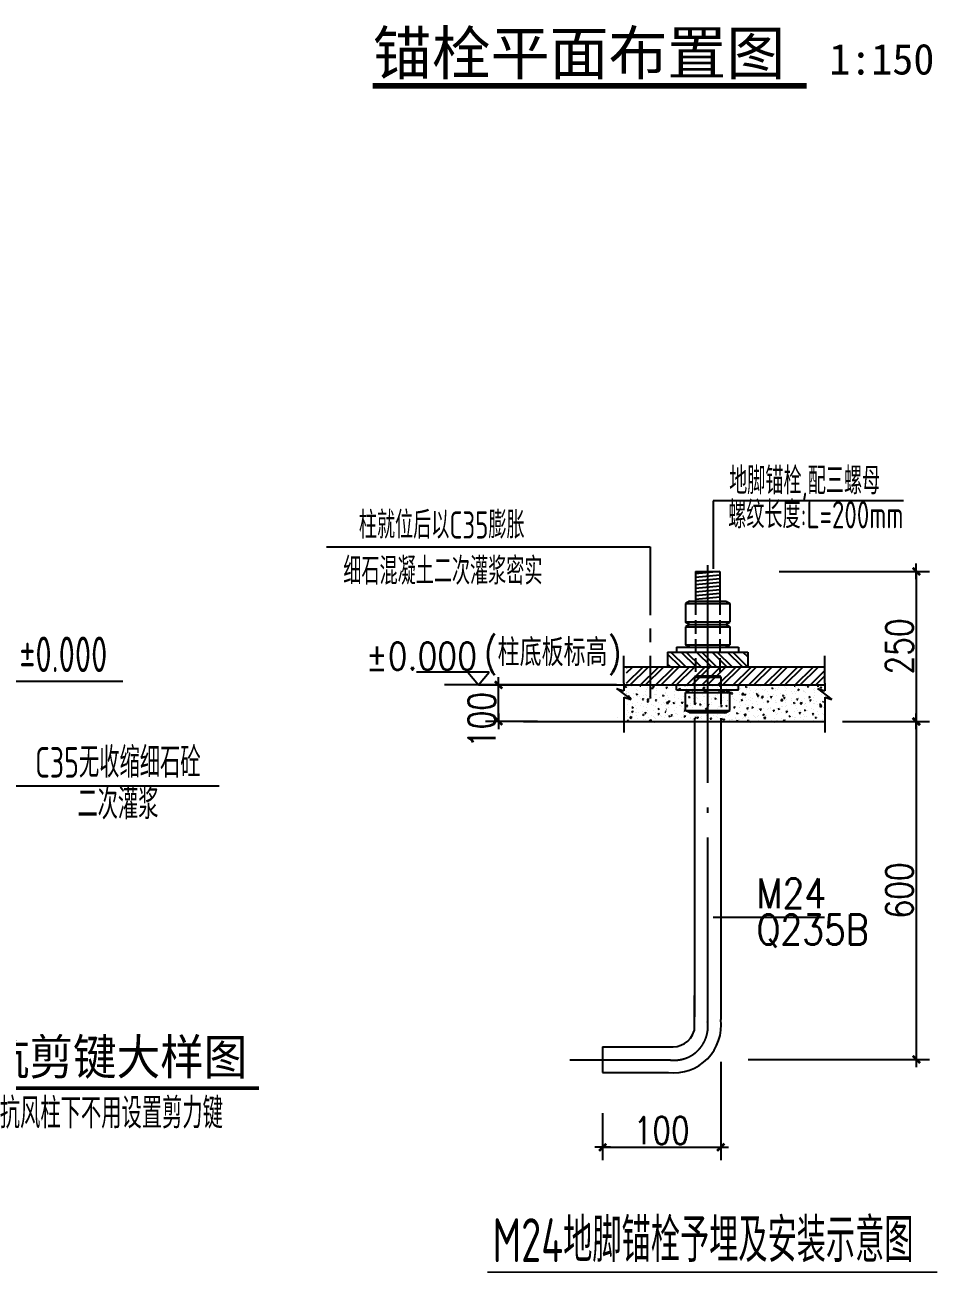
# Model space of a CAD drawing. Extents: x 14475413 to 15955882, y -732572 to -282951.
# Drawn here: x 15027303 to 15044158, y -609390 to -586354 of the extents above; entities that cross this region are included whole.
import ezdxf
from ezdxf.enums import TextEntityAlignment as Align

# ---------------------------------------------------------------- set-up
doc = ezdxf.new("R2010")
doc.units = 0
doc.header["$LTSCALE"] = 1000
doc.header["$MEASUREMENT"] = 0
for name, pattern in [('CENTER', [2, 1.25, -0.25, 0.25, -0.25]), ('CENTER3', [5, 4, -0.45, 0.1, -0.45]), ('DASH', [0.35, 0.25, -0.1]), ('DASHED', [0.75, 0.5, -0.25])]:
    doc.linetypes.add(name, pattern=pattern)
for name, color, linetype in [('1', 7, 'Continuous'), ('3T_WOOD', 21, 'Continuous'), ('9', 7, 'Continuous'), ('dim', 7, 'Continuous'), ('DIM_SYMB', 3, 'Continuous'), ('DIMS', 3, 'Continuous'), ('HIDEN', 5, 'DASHED'), ('LAYER3', 3, 'CENTER'), ('PUB_DIM', 3, 'Continuous'), ('PUB_TEXT', 7, 'Continuous')]:
    doc.layers.add(name, color=color, linetype=linetype)
doc.styles.add('-宋体', font='', dxfattribs={"width": 0.8})
doc.styles.add('_HZDX', font='txt.shx', dxfattribs={"width": 0.8, "bigfont": 'HZDX.shx'})
doc.styles.add('_HZTXT', font='txt.shx', dxfattribs={"width": 0.8, "bigfont": 'hztxt.shx'})
doc.styles.add('_TCH_DYN', font='')
doc.styles.add('TSSD_REIN', font='tssdeng.shx', dxfattribs={"width": 0.7, "bigfont": 'tssdchn.shx'})
doc.styles.get('-宋体').set_extended_font_data('SimSun')
doc.styles.get('_TCH_DYN').set_extended_font_data('SimSun')

# ---------------------------------------------------------------- blocks, each defined once
blk = doc.blocks.new('_DIMX')
blk.add_line((-150, 0), (150, 0))
at = {"const_width": 50}
blk.add_lwpolyline([(-70, -70), (70, 70)], dxfattribs=at)
blk = doc.blocks.new('*X34')
at = {"color": 0}
for p, q in [((371.2, 714.86), (374.74, 718.39)), ((371.2, 717.69), (371.91, 718.39)), ((372.15, 714.39), (376.15, 718.39)), ((374.98, 714.39), (378.98, 718.39)), ((376.4, 714.39), (380.4, 718.39)), ((379.23, 714.39), (383.23, 718.39)), ((380.64, 714.39), (384.64, 718.39)), ((383.47, 714.39), (387.47, 718.39)), ((384.88, 714.39), (388.88, 718.39)), ((387.71, 714.39), (391.71, 718.39)), ((389.13, 714.39), (393.13, 718.39)), ((391.95, 714.39), (393.2, 715.64))]:
    blk.add_line(p, q, dxfattribs=at)
blk = doc.blocks.new('*X33')
at = {"color": 0}
for p, q in [((405.35, 732.04), (409.83, 736.51)), ((405.35, 736.28), (405.59, 736.51)), ((405.35, 734.87), (407, 736.51)), ((406.24, 731.51), (411.24, 736.51)), ((409.07, 731.51), (414.07, 736.51)), ((410.49, 731.51), (415.49, 736.51)), ((413.31, 731.51), (418.31, 736.51)), ((414.73, 731.51), (419.73, 736.51)), ((417.56, 731.51), (422.56, 736.51)), ((418.97, 731.51), (423.97, 736.51)), ((421.8, 731.51), (426.8, 736.51)), ((423.21, 731.51), (428.21, 736.51)), ((426.04, 731.51), (431.04, 736.51)), ((427.46, 731.51), (432.46, 736.51)), ((430.29, 731.51), (435.29, 736.51)), ((431.7, 731.51), (436.7, 736.51)), ((434.53, 731.51), (439.53, 736.51)), ((435.94, 731.51), (440.94, 736.51)), ((438.77, 731.51), (443.77, 736.51)), ((440.18, 731.51), (445.18, 736.51)), ((443.01, 731.51), (448.01, 736.51)), ((444.43, 731.51), (449.43, 736.51)), ((447.26, 731.51), (452.26, 736.51)), ((448.67, 731.51), (453.67, 736.51)), ((451.5, 731.51), (456.5, 736.51)), ((452.91, 731.51), (457.91, 736.51)), ((455.74, 731.51), (459.66, 735.43)), ((457.16, 731.51), (459.66, 734.01))]:
    blk.add_line(p, q, dxfattribs=at)
blk = doc.blocks.new('ARROW')
at = {"layer": 'DIMS'}
blk.add_solid([(0, 0), (1.5, 0.2), (1.5, -0.2)], dxfattribs=at)
blk = doc.blocks.new('BROKENTAG')
at = {"layer": 'DIMS'}
for p, q in [((-0.85, 0), (-3, 0)), ((1.5, 2), (-1.5, -2)), ((-0.85, 0), (-1.5, -2)), ((1.5, 2), (0.85, 0)), ((3, 0), (0.85, 0))]:
    blk.add_line(p, q, dxfattribs=at)
blk = doc.blocks.new('12312312312312')
at = {"color": 0}
for p, q in [((15758608, -946527), (15758632, -946518)), ((15758608, -946527), (15758625, -946538)), ((15758625, -946538), (15758632, -946518)), ((15758625, -946611), (15758625, -946611)), ((15758638, -946537), (15758638, -946537)), ((15758663, -946623), (15758663, -946623)), ((15758667, -946512), (15758667, -946512)), ((15758722, -946526), (15758722, -946526)), ((15758740, -946504), (15758740, -946504)), ((15758761, -946641), (15758761, -946641)), ((15758820, -946577), (15758820, -946577)), ((15758835, -946600), (15758835, -946600)), ((15758849, -946509), (15758849, -946509)), ((15758874, -946506), (15758877, -946504)), ((15758874, -946506), (15758894, -946508)), ((15758894, -946508), (15758894, -946504)), ((15758972, -946613), (15758972, -946613)), ((15759004, -946578), (15759004, -946578)), ((15759015, -946544), (15759015, -946544)), ((15759056, -946602), (15759056, -946602)), ((15759090, -946554), (15759113, -946545)), ((15759090, -946554), (15759106, -946565)), ((15759106, -946565), (15759113, -946545)), ((15759115, -946527), (15759131, -946508)), ((15759115, -946527), (15759135, -946529)), ((15759135, -946529), (15759131, -946508)), ((15759178, -946553), (15759178, -946553)), ((15759183, -946586), (15759183, -946586)), ((15759211, -946510), (15759211, -946510)), ((15759339, -946627), (15759339, -946627)), ((15759345, -946641), (15759345, -946641)), ((15759350, -946530), (15759350, -946530)), ((15759355, -946548), (15759371, -946529)), ((15759355, -946548), (15759375, -946550)), ((15759375, -946550), (15759371, -946529)), ((15759395, -946558), (15759395, -946558)), ((15759400, -946510), (15759400, -946510)), ((15759478, -946547), (15759478, -946547)), ((15759515, -946620), (15759515, -946620)), ((15759519, -946508), (15759519, -946508)), ((15759534, -946594), (15759534, -946594)), ((15759571, -946581), (15759594, -946572)), ((15759571, -946581), (15759587, -946592)), ((15759579, -946517), (15759579, -946517)), ((15759588, -946592), (15759594, -946572)), ((15759595, -946569), (15759611, -946550)), ((15759595, -946569), (15759615, -946571)), ((15759605, -946530), (15759605, -946530)), ((15759615, -946571), (15759611, -946550)), ((15759689, -946594), (15759689, -946594)), ((15759698, -946504), (15759706, -946505)), ((15759706, -946505), (15759706, -946504)), ((15759729, -946560), (15759729, -946560)), ((15759729, -946634), (15759729, -946634)), ((15759758, -946525), (15759758, -946525)), ((15759813, -946623), (15759813, -946623)), ((15759835, -946590), (15759851, -946571)), ((15759835, -946590), (15759855, -946592)), ((15759855, -946592), (15759851, -946571)), ((15759861, -946571), (15759861, -946571)), ((15759924, -946527), (15759924, -946527)), ((15759936, -946532), (15759936, -946532)), ((15759939, -946607), (15759939, -946607)), ((15760030, -946549), (15760030, -946549)), ((15760033, -946556), (15760059, -946528)), ((15760033, -946556), (15760063, -946560)), ((15760052, -946608), (15760076, -946599)), ((15760052, -946608), (15760069, -946619)), ((15760063, -946560), (15760059, -946528)), ((15760069, -946619), (15760076, -946599)), ((15760075, -946611), (15760092, -946592)), ((15760075, -946611), (15760095, -946613)), ((15760095, -946613), (15760092, -946592)), ((15760115, -946540), (15760115, -946540)), ((15760151, -946579), (15760151, -946579)), ((15760200, -946636), (15760200, -946636)), ((15760204, -946524), (15760204, -946524)), ((15760235, -946568), (15760235, -946568)), ((15760294, -946547), (15760294, -946547)), ((15760316, -946633), (15760332, -946613)), ((15760316, -946633), (15760336, -946634)), ((15760336, -946634), (15760332, -946613)), ((15760339, -946504), (15760350, -946511)), ((15760350, -946511), (15760353, -946504)), ((15760362, -946551), (15760362, -946551)), ((15760371, -946612), (15760371, -946612)), ((15760391, -946611), (15760417, -946584)), ((15760391, -946611), (15760420, -946616)), ((15760421, -946616), (15760417, -946584)), ((15760473, -946555), (15760473, -946555)), ((15760496, -946626), (15760496, -946626)), ((15760533, -946635), (15760557, -946626)), ((15760533, -946635), (15760550, -946646)), ((15760541, -946591), (15760541, -946591)), ((15760550, -946646), (15760557, -946626)), ((15760556, -946654), (15760572, -946634)), ((15760569, -946644), (15760569, -946644)), ((15760576, -946655), (15760572, -946634)), ((15760573, -946523), (15760573, -946523)), ((15760651, -946562), (15760651, -946562)), ((15760657, -946512), (15760657, -946512)), ((15760692, -946593), (15760692, -946593)), ((15760696, -946627), (15760696, -946627)), ((15760715, -946566), (15760715, -946566)), ((15760748, -946666), (15760774, -946639)), ((15760778, -946671), (15760774, -946639)), ((15760815, -946527), (15760838, -946518)), ((15760815, -946527), (15760831, -946538)), ((15760830, -946570), (15760830, -946570)), ((15760831, -946538), (15760838, -946518)), ((15760886, -946542), (15760886, -946542)), ((15760887, -946559), (15760887, -946559)), ((15760907, -946600), (15760907, -946600)), ((15760967, -946633), (15760967, -946633)), ((15760991, -946589), (15760991, -946589)), ((15761009, -946578), (15761009, -946578)), ((15761052, -946632), (15761052, -946632)), ((15761056, -946521), (15761056, -946521)), ((15761082, -946526), (15761082, -946526)), ((15761118, -946572), (15761118, -946572)), ((15761163, -946599), (15761163, -946599)), ((15761188, -946585), (15761188, -946585)), ((15761226, -946607), (15761226, -946607)), ((15761296, -946553), (15761319, -946544)), ((15761296, -946553), (15761313, -946565)), ((15761313, -946565), (15761319, -946544)), ((15761329, -946544), (15761329, -946544)), ((15761358, -946566), (15761358, -946566)), ((15761367, -946593), (15761367, -946593)), ((15761397, -946583), (15761397, -946583)), ((15761413, -946533), (15761413, -946533)), ((15761540, -946516), (15761540, -946516)), ((15761545, -946600), (15761545, -946600)), ((15761553, -946532), (15761553, -946532)), ((15761567, -946562), (15761567, -946562)), ((15761663, -946621), (15761663, -946621)), ((15761710, -946507), (15761713, -946504)), ((15761710, -946507), (15761730, -946508)), ((15761724, -946608), (15761724, -946608)), ((15761730, -946508), (15761729, -946504)), ((15761741, -946537), (15761741, -946537)), ((15761747, -946610), (15761747, -946610)), ((15761777, -946580), (15761801, -946571)), ((15761777, -946580), (15761794, -946591)), ((15761794, -946591), (15761801, -946571)), ((15761874, -946593), (15761874, -946593)), ((15761876, -946616), (15761876, -946616)), ((15761903, -946615), (15761903, -946615)), ((15761908, -946625), (15761908, -946625)), ((15761912, -946513), (15761912, -946513)), ((15761951, -946528), (15761967, -946508)), ((15761951, -946528), (15761971, -946529)), ((15761971, -946529), (15761967, -946508)), ((15762072, -946582), (15762072, -946582)), ((15762078, -946603), (15762078, -946603)), ((15762082, -946623), (15762082, -946623)), ((15762085, -946565), (15762085, -946565)), ((15762133, -946507), (15762136, -946504)), ((15762133, -946507), (15762163, -946511)), ((15762163, -946511), (15762162, -946504)), ((15762169, -946554), (15762169, -946554)), ((15762191, -946549), (15762207, -946529)), ((15762191, -946549), (15762211, -946550)), ((15762211, -946551), (15762207, -946530)), ((15758620, -946651), (15758620, -946651)), ((15758634, -946658), (15758634, -946658)), ((15758648, -946716), (15758674, -946688)), ((15758648, -946716), (15758678, -946720)), ((15758654, -946846), (15758654, -946846)), ((15758659, -946735), (15758659, -946735)), ((15758673, -946773), (15758673, -946773)), ((15758678, -946720), (15758674, -946688)), ((15758681, -946737), (15758697, -946718)), ((15758681, -946737), (15758701, -946739)), ((15758690, -946696), (15758690, -946696)), ((15758701, -946739), (15758697, -946718)), ((15758732, -946828), (15758732, -946828)), ((15758753, -946728), (15758753, -946728)), ((15758799, -946658), (15758799, -946658)), ((15758808, -946662), (15758832, -946653)), ((15758808, -946662), (15758825, -946673)), ((15758825, -946673), (15758832, -946653)), ((15758826, -946823), (15758826, -946823)), ((15758830, -946711), (15758830, -946711)), ((15758869, -946703), (15758869, -946703)), ((15758880, -946866), (15758880, -946866)), ((15758884, -946745), (15758884, -946745)), ((15758911, -946836), (15758911, -946836)), ((15758921, -946758), (15758937, -946739)), ((15758921, -946758), (15758941, -946760)), ((15758941, -946760), (15758937, -946739)), ((15758948, -946695), (15758948, -946695)), ((15758968, -946734), (15758968, -946734)), ((15758977, -946666), (15758977, -946666)), ((15758996, -946801), (15758996, -946801)), ((15759000, -946690), (15759000, -946690)), ((15759006, -946771), (15759032, -946744)), ((15759006, -946771), (15759035, -946776)), ((15759007, -946850), (15759007, -946850)), ((15759008, -946797), (15759032, -946788)), ((15759008, -946797), (15759025, -946808)), ((15759025, -946808), (15759032, -946788)), ((15759035, -946776), (15759032, -946744)), ((15759048, -946711), (15759048, -946711)), ((15759089, -946843), (15759089, -946843)), ((15759095, -946718), (15759095, -946718)), ((15759129, -946861), (15759129, -946861)), ((15759143, -946661), (15759143, -946661)), ((15759156, -946673), (15759156, -946673)), ((15759161, -946779), (15759177, -946760)), ((15759161, -946779), (15759181, -946781)), ((15759169, -946776), (15759169, -946776)), ((15759174, -946665), (15759174, -946665)), ((15759181, -946781), (15759177, -946760)), ((15759218, -946822), (15759218, -946822)), ((15759227, -946718), (15759227, -946718)), ((15759268, -946851), (15759268, -946851)), ((15759289, -946689), (15759313, -946680)), ((15759289, -946689), (15759306, -946700)), ((15759302, -946811), (15759302, -946811)), ((15759306, -946700), (15759313, -946680)), ((15759307, -946690), (15759307, -946690)), ((15759325, -946827), (15759325, -946827)), ((15759335, -946681), (15759335, -946681)), ((15759337, -946864), (15759337, -946864)), ((15759341, -946752), (15759341, -946752)), ((15759363, -946826), (15759389, -946799)), ((15759363, -946826), (15759393, -946831)), ((15759393, -946831), (15759389, -946799)), ((15759390, -946679), (15759390, -946679)), ((15759401, -946800), (15759417, -946781)), ((15759401, -946800), (15759421, -946802)), ((15759405, -946726), (15759405, -946726)), ((15759421, -946802), (15759417, -946781)), ((15759429, -946794), (15759429, -946794)), ((15759447, -946859), (15759447, -946859)), ((15759489, -946824), (15759513, -946815)), ((15759489, -946824), (15759506, -946835)), ((15759506, -946835), (15759513, -946815)), ((15759506, -946843), (15759506, -946843)), ((15759511, -946731), (15759511, -946731)), ((15759514, -946688), (15759514, -946688)), ((15759517, -946662), (15759517, -946662)), ((15759520, -946794), (15759520, -946794)), ((15759584, -946733), (15759584, -946733)), ((15759600, -946867), (15759600, -946867)), ((15759626, -946866), (15759626, -946866)), ((15759641, -946766), (15759641, -946766)), ((15759641, -946821), (15759658, -946802)), ((15759641, -946821), (15759661, -946823)), ((15759661, -946823), (15759658, -946802)), ((15759680, -946817), (15759680, -946817)), ((15759684, -946706), (15759684, -946706)), ((15759692, -946696), (15759692, -946696)), ((15759715, -946760), (15759715, -946760)), ((15759720, -946882), (15759746, -946855)), ((15759724, -946755), (15759724, -946755)), ((15759750, -946886), (15759746, -946855)), ((15759763, -946741), (15759763, -946741)), ((15759763, -946871), (15759763, -946871)), ((15759771, -946716), (15759794, -946707)), ((15759771, -946716), (15759787, -946727)), ((15759787, -946727), (15759794, -946707)), ((15759796, -946834), (15759796, -946834)), ((15759805, -946874), (15759805, -946874)), ((15759851, -946739), (15759851, -946739)), ((15759852, -946794), (15759852, -946794)), ((15759856, -946682), (15759856, -946682)), ((15759871, -946703), (15759871, -946703)), ((15759882, -946842), (15759898, -946823)), ((15759882, -946842), (15759902, -946844)), ((15759902, -946844), (15759898, -946823)), ((15759911, -946727), (15759911, -946727)), ((15759942, -946748), (15759942, -946748)), ((15759971, -946851), (15759994, -946842)), ((15759971, -946851), (15759987, -946862)), ((15759975, -946843), (15759975, -946843)), ((15759987, -946862), (15759994, -946842)), ((15759991, -946800), (15759991, -946800)), ((15760022, -946772), (15760022, -946772)), ((15760026, -946661), (15760026, -946661)), ((15760050, -946711), (15760050, -946711)), ((15760058, -946832), (15760058, -946832)), ((15760063, -946711), (15760063, -946711)), ((15760106, -946693), (15760106, -946693)), ((15760121, -946756), (15760121, -946756)), ((15760122, -946863), (15760138, -946844)), ((15760122, -946863), (15760142, -946865)), ((15760142, -946865), (15760138, -946844)), ((15760147, -946700), (15760147, -946700)), ((15760185, -946815), (15760185, -946815)), ((15760186, -946767), (15760186, -946767)), ((15760191, -946859), (15760191, -946859)), ((15760195, -946747), (15760195, -946747)), ((15760229, -946719), (15760229, -946719)), ((15760252, -946743), (15760275, -946734)), ((15760252, -946743), (15760269, -946754)), ((15760269, -946754), (15760275, -946734)), ((15760273, -946683), (15760273, -946683)), ((15760299, -946763), (15760299, -946763)), ((15760301, -946660), (15760301, -946660)), ((15760362, -946884), (15760378, -946865)), ((15760363, -946835), (15760363, -946835)), ((15760367, -946724), (15760367, -946724)), ((15760382, -946886), (15760378, -946865)), ((15760381, -946733), (15760381, -946733)), ((15760397, -946787), (15760397, -946787)), ((15760407, -946726), (15760407, -946726)), ((15760452, -946877), (15760475, -946868)), ((15760469, -946889), (15760475, -946868)), ((15760478, -946771), (15760478, -946771)), ((15760481, -946776), (15760481, -946776)), ((15760485, -946655), (15760485, -946655)), ((15760509, -946850), (15760509, -946850)), ((15760532, -946814), (15760532, -946814)), ((15760537, -946702), (15760537, -946702)), ((15760556, -946654), (15760576, -946655)), ((15760577, -946700), (15760577, -946700)), ((15760586, -946734), (15760586, -946734)), ((15760607, -946760), (15760607, -946760)), ((15760657, -946779), (15760657, -946779)), ((15760705, -946817), (15760705, -946817)), ((15760706, -946789), (15760706, -946789)), ((15760710, -946677), (15760710, -946677)), ((15760731, -946864), (15760731, -946864)), ((15760733, -946769), (15760757, -946760)), ((15760733, -946769), (15760750, -946781)), ((15760748, -946666), (15760778, -946671)), ((15760750, -946781), (15760757, -946760)), ((15760765, -946741), (15760765, -946741)), ((15760772, -946666), (15760772, -946666)), ((15760796, -946675), (15760812, -946655)), ((15760796, -946675), (15760816, -946676)), ((15760816, -946676), (15760812, -946655)), ((15760815, -946853), (15760815, -946853)), ((15760819, -946732), (15760819, -946732)), ((15760836, -946786), (15760836, -946786)), ((15760878, -946765), (15760878, -946765)), ((15760882, -946654), (15760882, -946654)), ((15760900, -946783), (15760900, -946783)), ((15760903, -946721), (15760903, -946721)), ((15760942, -946836), (15760942, -946836)), ((15760944, -946749), (15760944, -946749)), ((15761014, -946794), (15761014, -946794)), ((15761015, -946661), (15761038, -946652)), ((15761015, -946661), (15761031, -946673)), ((15761030, -946704), (15761030, -946704)), ((15761031, -946673), (15761038, -946652)), ((15761036, -946696), (15761052, -946676)), ((15761036, -946696), (15761056, -946697)), ((15761043, -946855), (15761043, -946855)), ((15761048, -946744), (15761048, -946744)), ((15761056, -946697), (15761052, -946676)), ((15761095, -946750), (15761095, -946750)), ((15761106, -946722), (15761132, -946695)), ((15761106, -946722), (15761135, -946726)), ((15761123, -946756), (15761123, -946756)), ((15761135, -946727), (15761132, -946695)), ((15761153, -946808), (15761153, -946808)), ((15761193, -946801), (15761193, -946801)), ((15761215, -946796), (15761238, -946787)), ((15761215, -946796), (15761231, -946807)), ((15761217, -946830), (15761217, -946830)), ((15761221, -946719), (15761221, -946719)), ((15761231, -946807), (15761238, -946787)), ((15761237, -946797), (15761237, -946797)), ((15761241, -946676), (15761241, -946676)), ((15761276, -946717), (15761293, -946697)), ((15761276, -946717), (15761296, -946718)), ((15761291, -946716), (15761291, -946716)), ((15761296, -946718), (15761293, -946697)), ((15761301, -946764), (15761301, -946764)), ((15761325, -946665), (15761325, -946665)), ((15761364, -946780), (15761364, -946780)), ((15761372, -946809), (15761372, -946809)), ((15761389, -946806), (15761389, -946806)), ((15761393, -946695), (15761393, -946695)), ((15761452, -946648), (15761452, -946648)), ((15761463, -946777), (15761489, -946750)), ((15761463, -946777), (15761493, -946782)), ((15761480, -946771), (15761480, -946771)), ((15761486, -946683), (15761486, -946683)), ((15761493, -946782), (15761489, -946750)), ((15761496, -946688), (15761519, -946679)), ((15761496, -946688), (15761513, -946699)), ((15761513, -946699), (15761519, -946679)), ((15761517, -946738), (15761533, -946718)), ((15761517, -946738), (15761537, -946739)), ((15761537, -946739), (15761533, -946718)), ((15761551, -946816), (15761551, -946816)), ((15761558, -946785), (15761558, -946785)), ((15761563, -946673), (15761563, -946673)), ((15761571, -946874), (15761571, -946874)), ((15761575, -946753), (15761575, -946753)), ((15761659, -946742), (15761659, -946742)), ((15761659, -946779), (15761659, -946779)), ((15761667, -946849), (15761667, -946849)), ((15761681, -946649), (15761681, -946649)), ((15761696, -946823), (15761719, -946814)), ((15761696, -946823), (15761712, -946834)), ((15761698, -946857), (15761698, -946857)), ((15761712, -946834), (15761719, -946814)), ((15761728, -946871), (15761728, -946871)), ((15761729, -946824), (15761729, -946824)), ((15761732, -946760), (15761732, -946760)), ((15761736, -946648), (15761736, -946648)), ((15761757, -946759), (15761773, -946739)), ((15761757, -946759), (15761777, -946760)), ((15761777, -946760), (15761773, -946739)), ((15761786, -946725), (15761786, -946725)), ((15761820, -946833), (15761846, -946806)), ((15761820, -946833), (15761850, -946837)), ((15761838, -946786), (15761838, -946786)), ((15761850, -946837), (15761846, -946806)), ((15761863, -946816), (15761863, -946816)), ((15761900, -946848), (15761900, -946848)), ((15761904, -946736), (15761904, -946736)), ((15761908, -946831), (15761908, -946831)), ((15761909, -946829), (15761909, -946829)), ((15761977, -946715), (15762001, -946706)), ((15761977, -946715), (15761994, -946726)), ((15761993, -946818), (15761993, -946818)), ((15761994, -946726), (15762001, -946706)), ((15761997, -946697), (15761997, -946697)), ((15761997, -946780), (15762013, -946760)), ((15761997, -946780), (15762017, -946781)), ((15762017, -946781), (15762013, -946760)), ((15762016, -946794), (15762016, -946794)), ((15762058, -946782), (15762058, -946782)), ((15762069, -946826), (15762069, -946826)), ((15762073, -946715), (15762073, -946715)), ((15762081, -946686), (15762081, -946686)), ((15762087, -946839), (15762087, -946839)), ((15762120, -946801), (15762120, -946801)), ((15762138, -946856), (15762138, -946856)), ((15762177, -946850), (15762201, -946841)), ((15762177, -946850), (15762194, -946861)), ((15762178, -946888), (15762204, -946861)), ((15762194, -946861), (15762201, -946841)), ((15762195, -946802), (15762195, -946802)), ((15762208, -946893), (15762204, -946861)), ((15762208, -946669), (15762208, -946669)), ((15762237, -946801), (15762245, -946792)), ((15762237, -946801), (15762245, -946801)), ((15762243, -946801), (15762243, -946801)), ((15758472, -947094), (15758472, -947094)), ((15758624, -947035), (15758624, -947035)), ((15758646, -947069), (15758646, -947069)), ((15758650, -946958), (15758650, -946958)), ((15758667, -946999), (15758667, -946999)), ((15758692, -947097), (15758719, -947070)), ((15758692, -947097), (15758722, -947102)), ((15758708, -947010), (15758708, -947010)), ((15758722, -947102), (15758719, -947070)), ((15758727, -946905), (15758750, -946896)), ((15758727, -946905), (15758743, -946916)), ((15758727, -946989), (15758743, -946970)), ((15758727, -946989), (15758747, -946991)), ((15758737, -947044), (15758737, -947044)), ((15758739, -946928), (15758739, -946928)), ((15758743, -946916), (15758750, -946896)), ((15758747, -946991), (15758743, -946970)), ((15758792, -946999), (15758792, -946999)), ((15758796, -946878), (15758796, -946878)), ((15758818, -947046), (15758818, -947046)), ((15758819, -947001), (15758819, -947001)), ((15758822, -946934), (15758822, -946934)), ((15758845, -947007), (15758845, -947007)), ((15758916, -947052), (15758916, -947052)), ((15758919, -946982), (15758919, -946982)), ((15758927, -947040), (15758950, -947031)), ((15758927, -947040), (15758943, -947051)), ((15758934, -946894), (15758934, -946894)), ((15758943, -947051), (15758950, -947031)), ((15758967, -947010), (15758983, -946991)), ((15758967, -947010), (15758987, -947012)), ((15758987, -947012), (15758983, -946991)), ((15758987, -947024), (15758987, -947024)), ((15758991, -946913), (15758991, -946913)), ((15759014, -946968), (15759014, -946968)), ((15759024, -947015), (15759024, -947015)), ((15759042, -947086), (15759042, -947086)), ((15759095, -947060), (15759095, -947060)), ((15759126, -947075), (15759126, -947075)), ((15759130, -946954), (15759130, -946954)), ((15759142, -947085), (15759142, -947085)), ((15759161, -946999), (15759161, -946999)), ((15759165, -946888), (15759165, -946888)), ((15759203, -947022), (15759203, -947022)), ((15759208, -946932), (15759231, -946923)), ((15759208, -946932), (15759225, -946943)), ((15759208, -947031), (15759224, -947012)), ((15759208, -947031), (15759228, -947033)), ((15759210, -946934), (15759210, -946934)), ((15759214, -946943), (15759214, -946943)), ((15759228, -947033), (15759224, -947012)), ((15759225, -946943), (15759231, -946923)), ((15759253, -947058), (15759253, -947058)), ((15759274, -947067), (15759274, -947067)), ((15759329, -947087), (15759329, -947087)), ((15759333, -946975), (15759333, -946975)), ((15759338, -947052), (15759338, -947052)), ((15759341, -946926), (15759341, -946926)), ((15759382, -947030), (15759382, -947030)), ((15759405, -946901), (15759405, -946901)), ((15759408, -947067), (15759431, -947058)), ((15759408, -947067), (15759425, -947078)), ((15759425, -947078), (15759431, -947058)), ((15759448, -947052), (15759464, -947033)), ((15759448, -947052), (15759468, -947054)), ((15759452, -947075), (15759452, -947075)), ((15759464, -947031), (15759464, -947031)), ((15759468, -947054), (15759464, -947033)), ((15759498, -947065), (15759498, -947065)), ((15759502, -946954), (15759502, -946954)), ((15759533, -947018), (15759533, -947018)), ((15759548, -947020), (15759548, -947020)), ((15759552, -946898), (15759552, -946898)), ((15759561, -947037), (15759561, -947037)), ((15759631, -947082), (15759631, -947082)), ((15759636, -946887), (15759636, -946887)), ((15759672, -947040), (15759672, -947040)), ((15759675, -947003), (15759675, -947003)), ((15759676, -946929), (15759676, -946929)), ((15759688, -947073), (15759704, -947054)), ((15759688, -947073), (15759708, -947075)), ((15759689, -946959), (15759713, -946950)), ((15759689, -946959), (15759706, -946970)), ((15759708, -947075), (15759704, -947054)), ((15759706, -946970), (15759713, -946950)), ((15759720, -946882), (15759750, -946886)), ((15759728, -946984), (15759728, -946984)), ((15759739, -947045), (15759739, -947045)), ((15759810, -947090), (15759810, -947090)), ((15759844, -947017), (15759844, -947017)), ((15759848, -946905), (15759848, -946905)), ((15759882, -947096), (15759882, -947096)), ((15759887, -946975), (15759887, -946975)), ((15759889, -947093), (15759913, -947084)), ((15759889, -947093), (15759906, -947105)), ((15759906, -947105), (15759913, -947084)), ((15759918, -947052), (15759918, -947052)), ((15759923, -946951), (15759923, -946951)), ((15759928, -947094), (15759944, -947075)), ((15759928, -947094), (15759948, -947096)), ((15759948, -947096), (15759944, -947075)), ((15759970, -946964), (15759970, -946964)), ((15759983, -946881), (15759983, -946881)), ((15759989, -947097), (15759989, -947097)), ((15760009, -947079), (15760009, -947079)), ((15760013, -946995), (15760013, -946995)), ((15760017, -946884), (15760017, -946884)), ((15760078, -946937), (15760104, -946910)), ((15760078, -946937), (15760107, -946942)), ((15760097, -946947), (15760097, -946947)), ((15760097, -947060), (15760097, -947060)), ((15760108, -946942), (15760104, -946910)), ((15760119, -946917), (15760119, -946917)), ((15760162, -946889), (15760162, -946889)), ((15760168, -947115), (15760184, -947096)), ((15760170, -946985), (15760194, -946976)), ((15760170, -946985), (15760187, -946997)), ((15760183, -947082), (15760183, -947082)), ((15760188, -947117), (15760184, -947096)), ((15760187, -946970), (15760187, -946970)), ((15760187, -946997), (15760194, -946976)), ((15760221, -947051), (15760221, -947051)), ((15760276, -947067), (15760276, -947067)), ((15760300, -947084), (15760300, -947084)), ((15760304, -947040), (15760304, -947040)), ((15760309, -946919), (15760309, -946919)), ((15760314, -946884), (15760314, -946884)), ((15760341, -946896), (15760341, -946896)), ((15760355, -947058), (15760355, -947058)), ((15760359, -946947), (15760359, -946947)), ((15760362, -946884), (15760382, -946886)), ((15760393, -946908), (15760393, -946908)), ((15760431, -947024), (15760431, -947024)), ((15760435, -946993), (15760461, -946965)), ((15760435, -946993), (15760465, -946997)), ((15760452, -946877), (15760469, -946889)), ((15760454, -947075), (15760454, -947075)), ((15760465, -946997), (15760461, -946966)), ((15760496, -947050), (15760496, -947050)), ((15760519, -946892), (15760519, -946892)), ((15760520, -946904), (15760520, -946904)), ((15760524, -947037), (15760524, -947037)), ((15760528, -946925), (15760528, -946925)), ((15760602, -946905), (15760618, -946886)), ((15760602, -946905), (15760622, -946907)), ((15760622, -946907), (15760618, -946886)), ((15760633, -947083), (15760633, -947083)), ((15760643, -946996), (15760643, -946996)), ((15760652, -947012), (15760675, -947003)), ((15760652, -947012), (15760668, -947023)), ((15760668, -947023), (15760675, -947003)), ((15760691, -947017), (15760691, -947017)), ((15760698, -946911), (15760698, -946911)), ((15760698, -947012), (15760698, -947012)), ((15760702, -946900), (15760702, -946900)), ((15760727, -946985), (15760727, -946985)), ((15760765, -947100), (15760765, -947100)), ((15760771, -947090), (15760771, -947090)), ((15760793, -947048), (15760819, -947021)), ((15760793, -947048), (15760822, -947053)), ((15760812, -947090), (15760812, -947090)), ((15760822, -947053), (15760819, -947021)), ((15760842, -946926), (15760859, -946907)), ((15760842, -946926), (15760862, -946928)), ((15760853, -946968), (15760853, -946968)), ((15760862, -946928), (15760859, -946907)), ((15760866, -947099), (15760866, -947099)), ((15760870, -946988), (15760870, -946988)), ((15760874, -946877), (15760874, -946877)), ((15760877, -946919), (15760877, -946919)), ((15760886, -946983), (15760886, -946983)), ((15760933, -946904), (15760957, -946895)), ((15760933, -946904), (15760950, -946915)), ((15760950, -946915), (15760957, -946895)), ((15760966, -947057), (15760966, -947057)), ((15760977, -947072), (15760977, -947072)), ((15760991, -947098), (15760991, -947098)), ((15761035, -947078), (15761035, -947078)), ((15761039, -946967), (15761039, -946967)), ((15761056, -946926), (15761056, -946926)), ((15761061, -947061), (15761061, -947061)), ((15761065, -946940), (15761065, -946940)), ((15761081, -946950), (15761081, -946950)), ((15761083, -946947), (15761099, -946928)), ((15761083, -946947), (15761103, -946949)), ((15761103, -946949), (15761099, -946928)), ((15761133, -947039), (15761156, -947030)), ((15761133, -947039), (15761150, -947050)), ((15761149, -946929), (15761149, -946929)), ((15761150, -947050), (15761157, -947030)), ((15761150, -947104), (15761176, -947076)), ((15761150, -947104), (15761180, -947108)), ((15761162, -947023), (15761162, -947023)), ((15761180, -947108), (15761176, -947076)), ((15761188, -947045), (15761188, -947045)), ((15761209, -947053), (15761209, -947053)), ((15761213, -946941), (15761213, -946941)), ((15761235, -946934), (15761235, -946934)), ((15761276, -946913), (15761276, -946913)), ((15761277, -946916), (15761277, -946916)), ((15761323, -946968), (15761339, -946949)), ((15761323, -946968), (15761343, -946970)), ((15761343, -946970), (15761339, -946949)), ((15761357, -946990), (15761357, -946990)), ((15761381, -947029), (15761381, -947029)), ((15761385, -946918), (15761385, -946918)), ((15761399, -947017), (15761399, -947017)), ((15761413, -946942), (15761413, -946942)), ((15761414, -946931), (15761438, -946922)), ((15761414, -946931), (15761431, -946942)), ((15761431, -946942), (15761438, -946922)), ((15761472, -946883), (15761472, -946883)), ((15761483, -947006), (15761483, -947006)), ((15761487, -946885), (15761487, -946885)), ((15761550, -947008), (15761550, -947008)), ((15761552, -946956), (15761552, -946956)), ((15761554, -946896), (15761554, -946896)), ((15761563, -946989), (15761579, -946970)), ((15761563, -946989), (15761583, -946991)), ((15761583, -946991), (15761579, -946970)), ((15761592, -946949), (15761592, -946949)), ((15761610, -946989), (15761610, -946989)), ((15761614, -947066), (15761638, -947057)), ((15761614, -947066), (15761631, -947077)), ((15761631, -947077), (15761638, -947057)), ((15761680, -947073), (15761680, -947073)), ((15761720, -947094), (15761720, -947094)), ((15761724, -946983), (15761724, -946983)), ((15761733, -947093), (15761733, -947093)), ((15761748, -946923), (15761748, -946923)), ((15761771, -946957), (15761771, -946957)), ((15761803, -947010), (15761819, -946991)), ((15761803, -947010), (15761823, -947012)), ((15761817, -947082), (15761817, -947082)), ((15761823, -947012), (15761819, -946991)), ((15761821, -946961), (15761821, -946961)), ((15761875, -947040), (15761875, -947040)), ((15761892, -947071), (15761892, -947071)), ((15761896, -946958), (15761919, -946949)), ((15761896, -946958), (15761912, -946969)), ((15761896, -946959), (15761896, -946959)), ((15761905, -946950), (15761905, -946950)), ((15761912, -946969), (15761919, -946949)), ((15761943, -946889), (15761943, -946889)), ((15761944, -947066), (15761944, -947066)), ((15761950, -946964), (15761950, -946964)), ((15762032, -946933), (15762032, -946933)), ((15762043, -947032), (15762060, -947012)), ((15762043, -947032), (15762063, -947033)), ((15762063, -947033), (15762060, -947012)), ((15762061, -947049), (15762061, -947049)), ((15762065, -946938), (15762065, -946938)), ((15762071, -947006), (15762071, -947006)), ((15762096, -947093), (15762119, -947084)), ((15762096, -947093), (15762112, -947104)), ((15762112, -947104), (15762119, -947084)), ((15762129, -946972), (15762129, -946972)), ((15762155, -947038), (15762155, -947038)), ((15762178, -946888), (15762208, -946893)), ((15762235, -947024), (15762235, -947024)), ((15762239, -946913), (15762239, -946913)), ((15762239, -947027), (15762239, -947027)), ((15762243, -946906), (15762243, -946906)), ((15757957, -947164), (15757957, -947164)), ((15758600, -947170), (15758600, -947170)), ((15758620, -947142), (15758620, -947142)), ((15758645, -947148), (15758669, -947139)), ((15758645, -947148), (15758662, -947159)), ((15758662, -947159), (15758669, -947139)), ((15758704, -947131), (15758704, -947131)), ((15758752, -947152), (15758752, -947152)), ((15758814, -947157), (15758814, -947157)), ((15758831, -947114), (15758831, -947114)), ((15758947, -947119), (15758947, -947119)), ((15758983, -947136), (15758983, -947136)), ((15759050, -947153), (15759076, -947125)), ((15759050, -947153), (15759080, -947157)), ((15759080, -947157), (15759076, -947125)), ((15759130, -947173), (15759150, -947166)), ((15759147, -947173), (15759150, -947166)), ((15759157, -947110), (15759157, -947110)), ((15759376, -947163), (15759376, -947163)), ((15759460, -947152), (15759460, -947152)), ((15759587, -947135), (15759587, -947135)), ((15759668, -947152), (15759668, -947152)), ((15759798, -947107), (15759798, -947107)), ((15759840, -947128), (15759840, -947128)), ((15759910, -947151), (15759910, -947151)), ((15760009, -947107), (15760009, -947107)), ((15760105, -947117), (15760105, -947117)), ((15760167, -947105), (15760167, -947105)), ((15760168, -947115), (15760188, -947117)), ((15760216, -947173), (15760216, -947173)), ((15760343, -947156), (15760343, -947156)), ((15760346, -947112), (15760346, -947112)), ((15760351, -947170), (15760351, -947170)), ((15760370, -947120), (15760394, -947111)), ((15760370, -947120), (15760387, -947131)), ((15760380, -947157), (15760380, -947157)), ((15760387, -947131), (15760394, -947111)), ((15760409, -947136), (15760425, -947117)), ((15760409, -947136), (15760429, -947138)), ((15760429, -947138), (15760425, -947117)), ((15760520, -947148), (15760520, -947148)), ((15760525, -947120), (15760525, -947120)), ((15760555, -947128), (15760555, -947128)), ((15760576, -947124), (15760576, -947124)), ((15760639, -947117), (15760639, -947117)), ((15760649, -947157), (15760665, -947138)), ((15760649, -947157), (15760669, -947159)), ((15760669, -947159), (15760665, -947138)), ((15760694, -947123), (15760694, -947123)), ((15760704, -947127), (15760704, -947127)), ((15760852, -947147), (15760875, -947138)), ((15760852, -947147), (15760868, -947158)), ((15760868, -947158), (15760875, -947138)), ((15760883, -947135), (15760883, -947135)), ((15760893, -947173), (15760905, -947159)), ((15760908, -947173), (15760905, -947159)), ((15761061, -947143), (15761061, -947143)), ((15761169, -947105), (15761169, -947105)), ((15761205, -947164), (15761205, -947164)), ((15761240, -947150), (15761240, -947150)), ((15761290, -947140), (15761290, -947140)), ((15761311, -947149), (15761311, -947149)), ((15761334, -947173), (15761356, -947165)), ((15761348, -947113), (15761348, -947113)), ((15761354, -947173), (15761356, -947165)), ((15761377, -947141), (15761377, -947141)), ((15761395, -947138), (15761395, -947138)), ((15761419, -947158), (15761419, -947158)), ((15761485, -947107), (15761485, -947107)), ((15761507, -947159), (15761533, -947132)), ((15761507, -947159), (15761537, -947164)), ((15761522, -947121), (15761522, -947121)), ((15761527, -947120), (15761527, -947120)), ((15761537, -947164), (15761533, -947132)), ((15761546, -947119), (15761546, -947119)), ((15761598, -947165), (15761598, -947165)), ((15761706, -947128), (15761706, -947128)), ((15761776, -947173), (15761776, -947173)), ((15761885, -947135), (15761885, -947135)), ((15762057, -947161), (15762057, -947161)), ((15762063, -947143), (15762063, -947143)), ((15762067, -947170), (15762067, -947170)), ((15762151, -947159), (15762151, -947159)), ((15762231, -947136), (15762231, -947136)), ((15762242, -947150), (15762242, -947150))]:
    blk.add_line(p, q, dxfattribs=at)
at = {"layer": '1', "linetype": 'CENTER3'}
for p, q in [((15760119, -944293), (15760119, -952678)), ((15757591, -953379), (15759431, -953379))]:
    blk.add_line(p, q, dxfattribs=at)
blk.add_arc((15759506, -952765), 619, 263.0782, 8.0168, dxfattribs=at)
at = {"layer": '9'}
for p, q in [((15759785, -944952), (15759712, -944994)), ((15759712, -944994), (15760527, -944994)), ((15759712, -944994), (15759712, -945338)), ((15759785, -944952), (15759837, -944952)), ((15759785, -944952), (15760454, -944952)), ((15760454, -944952), (15760527, -944994)), ((15760527, -944994), (15760527, -945338)), ((15759786, -945381), (15759712, -945338)), ((15760527, -945338), (15759712, -945338)), ((15759785, -945381), (15759712, -945423)), ((15759712, -945423), (15759712, -945753)), ((15759712, -945423), (15760527, -945423)), ((15759786, -945381), (15760453, -945381)), ((15760453, -945381), (15760527, -945338)), ((15760454, -945381), (15760527, -945423)), ((15760527, -945423), (15760527, -945753)), ((15759382, -945889), (15760855, -945889)), ((15759382, -945889), (15759382, -946157)), ((15759548, -945798), (15760689, -945798)), ((15759548, -945798), (15759548, -945889)), ((15759785, -945795), (15759712, -945753)), ((15759712, -945753), (15760527, -945753)), ((15760454, -945795), (15760527, -945753)), ((15760689, -945798), (15760689, -945889)), ((15760855, -945889), (15760855, -946157)), ((15759548, -946583), (15759548, -946492)), ((15759548, -946583), (15760689, -946583)), ((15759785, -946587), (15759712, -946629)), ((15759712, -946959), (15759712, -946629)), ((15759712, -946629), (15760527, -946629)), ((15760454, -946587), (15760527, -946629)), ((15760527, -946959), (15760527, -946629)), ((15760689, -946583), (15760689, -946492)), ((15759785, -947001), (15759712, -946959)), ((15759712, -946959), (15760527, -946959)), ((15759786, -947001), (15760453, -947001)), ((15760454, -947001), (15760527, -946959)), ((15756737, -947162), (15762269, -947162)), ((15759877, -947162), (15759877, -952586)), ((15760360, -947162), (15760360, -952638)), ((15759874, -952194), (15759874, -952845)), ((15758190, -953138), (15758190, -953611)), ((15758190, -953138), (15759432, -953138)), ((15758190, -953611), (15759402, -953611))]:
    blk.add_line(p, q, dxfattribs=at)
at = {"layer": '9', "color": 4}
for p, q in [((15758581, -946157), (15762269, -946157)), ((15755911, -946492), (15762269, -946492))]:
    blk.add_line(p, q, dxfattribs=at)
at = {"layer": '9'}
for centre, radius, start, end in [((15759497, -952746), 870, 263.749, 7.1181), ((15759465, -952711), 431, 262.5608, 341.8177)]:
    blk.add_arc(centre, radius, start, end, dxfattribs=at)
at = {"layer": 'DIMS'}
for p, q in [((15759894, -944407), (15760341, -944407)), ((15759894, -944407), (15759894, -944952)), ((15760341, -944407), (15760341, -944955)), ((15758581, -946459), (15758581, -945956)), ((15762269, -946459), (15762269, -945956)), ((15758446, -946492), (15757328, -946492)), ((15758581, -946861), (15758581, -947363)), ((15762269, -946861), (15762269, -947363))]:
    blk.add_line(p, q, dxfattribs=at)
at = {"layer": 'DIMS', "color": 9}
for p, q in [((15760341, -944411), (15759895, -944453)), ((15760341, -944478), (15759895, -944520)), ((15760341, -944545), (15759895, -944587)), ((15760341, -944611), (15759895, -944654)), ((15760341, -944678), (15759895, -944721)), ((15760341, -944745), (15759895, -944788)), ((15760341, -944812), (15759895, -944855)), ((15760341, -944879), (15759895, -944922))]:
    blk.add_line(p, q, dxfattribs=at)
at = {"layer": 'HIDEN', "linetype": 'DASH'}
for p, q in [((15759895, -944952), (15759895, -946324)), ((15760341, -944952), (15760341, -946324))]:
    blk.add_line(p, q, dxfattribs=at)
at = {"layer": 'HIDEN'}
for p, q in [((15759877, -946352), (15759895, -946324)), ((15759877, -946352), (15759877, -947162)), ((15759878, -946352), (15760360, -946352)), ((15759895, -946324), (15760340, -946324)), ((15760360, -946355), (15760341, -946324)), ((15760360, -946352), (15760360, -947162))]:
    blk.add_line(p, q, dxfattribs=at)
at = {"layer": 'LAYER3'}
for p, q in [((15760223, -943109), (15760223, -944591)), ((15759066, -943958), (15759066, -946740))]:
    blk.add_line(p, q, dxfattribs=at)
at = {"layer": 'PUB_DIM'}
for p, q in [((15763716, -943109), (15760223, -943109)), ((15753121, -943958), (15759066, -943958)), ((15761435, -944407), (15764192, -944407)), ((15763952, -944409), (15763952, -947162)), ((15755911, -946256), (15754771, -946256)), ((15756107, -946256), (15755715, -946256)), ((15755715, -946256), (15755911, -946492)), ((15755911, -946492), (15756107, -946256)), ((15756424, -946492), (15755284, -946492)), ((15758326, -946492), (15756040, -946492)), ((15756280, -947160), (15756280, -946493)), ((15756992, -947161), (15756040, -947161)), ((15762599, -947162), (15764192, -947162)), ((15762679, -947162), (15764192, -947162)), ((15763952, -947163), (15763952, -953369)), ((15760360, -953414), (15760360, -955223)), ((15760864, -953370), (15764192, -953370)), ((15758190, -954354), (15758190, -955223)), ((15758191, -954983), (15760359, -954983))]:
    blk.add_line(p, q, dxfattribs=at)
at = {"layer": 'PUB_TEXT', "color": 0}
blk.add_line((15760221, -950760), (15762267, -950760), dxfattribs=at)
at = {"layer": 'PUB_TEXT', "const_width": 29.8}
blk.add_lwpolyline([(15756074, -957278), (15764336, -957278)], dxfattribs=at)
at = {"layer": 'DIMS', "color": 9, "xscale": -66.97687499970198, "yscale": 66.97687499970198, "zscale": 66.976875, "rotation": 180}
blk.add_blockref('*X34', (15734517, -898041), dxfattribs=at)
at = {"layer": 'DIMS', "color": 9, "xscale": 66.97687499970198, "yscale": 66.97687499970198, "zscale": 66.976875}
blk.add_blockref('*X33', (15731481, -995492), dxfattribs=at)
at = {"layer": 'DIMS', "yscale": 66.97687499970198, "zscale": 66.976875}
for name, p, xscale, rotation in [('BROKENTAG', (15758581, -946660), 66.97687499970198, 90), ('BROKENTAG', (15762269, -946660), 66.97687499970198, 90), ('ARROW', (15759372, -946913), 66.97687500032247, 251.555362364028)]:
    blk.add_blockref(name, p, dxfattribs=dict(at, xscale=xscale, rotation=rotation))
at = {"layer": 'PUB_DIM', "xscale": 0.9600000008940697, "yscale": 0.9600000008940697, "zscale": 0.9600000000000002}
for p, rotation in [((15763952, -944408), 90), ((15756280, -946492), 90), ((15756280, -947161), 270), ((15763952, -947163), 90), ((15763952, -947163), 270), ((15763952, -953370), 270), ((15758190, -954983), 180)]:
    blk.add_blockref('_DIMX', p, dxfattribs=dict(at, rotation=rotation))
blk.add_blockref('_DIMX', (15760360, -954983), dxfattribs=at)
at = {"layer": 'PUB_DIM', "color": 7, "char_height": 500, "attachment_point": 5, "rotation": 90, "style": '_HZTXT'}
for s, insert in [('\\A1;250', (15763643, -945785)), ('\\A1;100', (15755970, -947136)), ('\\A1;600', (15763643, -950266))]:
    blk.add_mtext(s, dxfattribs=dict(at, insert=insert))
at = {"layer": 'PUB_TEXT', "style": 'TSSD_REIN', "width": 0.7}
for s, p in [('地脚锚栓,配三螺母', (15760515, -942991)), ('螺纹长度:L=200mm', (15760497, -943617)), ('柱就位后以C35膨胀', (15753713, -943804)), ('细石混凝土二次灌浆密实', (15753428, -944650))]:
    blk.add_text(s, height=500, dxfattribs=at).set_placement(p)
at = {"layer": 'PUB_TEXT', "color": 0, "style": '_HZDX', "width": 0.85}
blk.add_text('%%P0.000', height=500, dxfattribs=at).set_placement((15754863, -945963), align=Align.MIDDLE)
for s, height, p in [('(柱底板标高)', 500, (15756007, -946147)), ('M24', 550, (15761015, -950595)), ('Q235B', 550, (15761015, -951261))]:
    blk.add_text(s, height=height, dxfattribs=at).set_placement(p)
at = {"layer": 'PUB_TEXT', "style": 'TSSD_REIN', "width": 0.7}
blk.add_text('M24地脚锚栓予埋及安装示意图', height=806.4, dxfattribs=at).set_placement((15760035, -956645), align=Align.MIDDLE)
at = {"layer": 'PUB_TEXT', "color": 0, "insert": (15759275, -954675), "char_height": 500, "attachment_point": 5, "style": '_HZDX'}
blk.add_mtext('\\A1;100', dxfattribs=at)
blk = doc.blocks.new('A$C20FA786A')
at = {"layer": 'PUB_DIM'}
h = blk.add_hatch(dxfattribs=at)
h.set_pattern_fill('AR-CONC', color=256, scale=100, style=0)
h.set_pattern_definition([(50, (-165780, 104260), (18218.5, -1593.9), [1905, -20955]), (355, (-165780, 104260), (-3524.3, 19105.7), [1524, -16764]), (100.451, (-164262, 104128), (14694.3, 17511.7), [1619, -17809]), (46.184, (-165780, 109340), (27108, -4204.2), [2857.5, -31432.5]), (96.636, (-163521, 108990), (23740.4, 24742.6), [2428.5, -26713.5]), (351.184, (-165780, 109340), (23740.5, 24742.5), [2286, -25146]), (21, (-163240, 108070), (15161.5, -10226.6), [1905, -20955]), (326, (-163240, 108070), (6180.2, 18418.8), [1524, -16764]), (71.451, (-161977, 107218), (21341.6, 8192.3), [1619, -17809]), (37.5, (-165780.4, 104260.4), (308.86, 8455.5), [0, -16560.8, 0, -17018, 0, -16827.5]), (7.5, (-165780, 104260), (6681.97, 10018.06), [0, -9702.8, 0, -16179.8, 0, -6413.5]), (327.5, (-171444.6, 104260.4), (13559.06, -572.87), [0, -6350, 0, -19812, 0, -26289]), (317.5, (-173985, 104260), (14812.9, 2542.65), [0, -8255, 0, -13157.2, 0, -18669])])
h.paths.add_polyline_path([(5220.4, 8633.3), (5220.4, 8921.3), (5112.4, 8921.3), (5112.4, 9029.3), (2169.4, 9029.3), (2169.4, 8279.3), (5364.4, 8279.3), (5364.4, 8557), (5296.8, 8557)])
h.paths.add_polyline_path([(7044.4, 9029.3), (5976.4, 9029.3), (5976.4, 8921.3), (5868.4, 8921.3), (5868.4, 8633.3), (5792.1, 8557), (5724.4, 8557), (5724.4, 8279.3), (6294.4, 8279.3), (6294.4, 7529.3), (6294.4, 6779.3), (9294.4, 6779.3), (9294.4, 8279.3), (9864.4, 8279.3), (9864.4, 8557), (9796.8, 8557), (9720.4, 8633.3), (9720.4, 8921.3), (9612.4, 8921.3), (9612.4, 9029.3), (8544.4, 9029.3), (8544.4, 7529.3), (7044.4, 7529.3)])
h.paths.add_polyline_path([(13419.4, 9029.3), (12723, 9029.3), (10476.4, 9029.3), (10476.4, 8921.3), (10368.4, 8921.3), (10368.4, 8633.3), (10292.1, 8557), (10224.4, 8557), (10224.4, 8279.3), (13419.4, 8279.3)])
at = {"const_width": 64.6}
blk.add_lwpolyline([(12731, 2215.2), (17635.7, 2215.2)], dxfattribs=at)
at = {"layer": 'dim'}
blk.add_lwpolyline([(10537.8, 8786.9), (13162.9, 7661.9), (13162.9, 7661.9), (16922.3, 7661.9)], dxfattribs=at)
at = {"layer": 'PUB_DIM'}
blk.add_line((12667, 9551.3), (15180.6, 9551.3), dxfattribs=at)
at = {"layer": 'PUB_TEXT', "style": 'TSSD_REIN', "width": 0.7}
blk.add_text('%%P0.000', height=640, dxfattribs=at).set_placement((14110, 10035.3), align=Align.MIDDLE)
for s, p in [('C35无收缩细石砼', (15094.5, 7811.9)), ('二次灌浆', (15094.5, 7061.9)), ('抗风柱下不用设置剪力键', (14976.5, 1488))]:
    blk.add_text(s, height=550, dxfattribs=at).set_placement(p, align=Align.CENTER)
at = {"layer": 'PUB_TEXT', "color": 0, "style": '-宋体', "width": 0.9}
blk.add_text('抗剪键大样图', height=640, dxfattribs=at).set_placement((12713.8, 2456.9))

msp = doc.modelspace()

# ---------------------------------------------------------------- linework, layer by layer
at = {"layer": 'DIM_SYMB', "const_width": 105}
msp.add_lwpolyline([(15033724.9, -587478.6), (15041732.4, -587478.6)], dxfattribs=at)

# ---------------------------------------------------------------- block references
at = {"xscale": 1.023718405514956, "yscale": 1.023718406446278, "zscale": 1.023718406433984}
msp.add_blockref('A$C20FA786A', (15013566.8, -608243.1), dxfattribs=at)
at = {"layer": '3T_WOOD', "xscale": 1.004999998956919, "yscale": 1.005000000121072, "zscale": 1.005}
msp.add_blockref('12312312312312', (-799014.9, 352689.7), dxfattribs=at)

# ---------------------------------------------------------------- texts
at = {"layer": 'PUB_TEXT', "style": '_TCH_DYN'}
for s, height, p in [('锚栓平面布置图', 797.47, (15033724.9, -587268.6)), ('1:150', 569.62, (15042152.4, -587268.6))]:
    msp.add_text(s, height=height, dxfattribs=at).set_placement(p)

doc.saveas('drawing.dxf')
